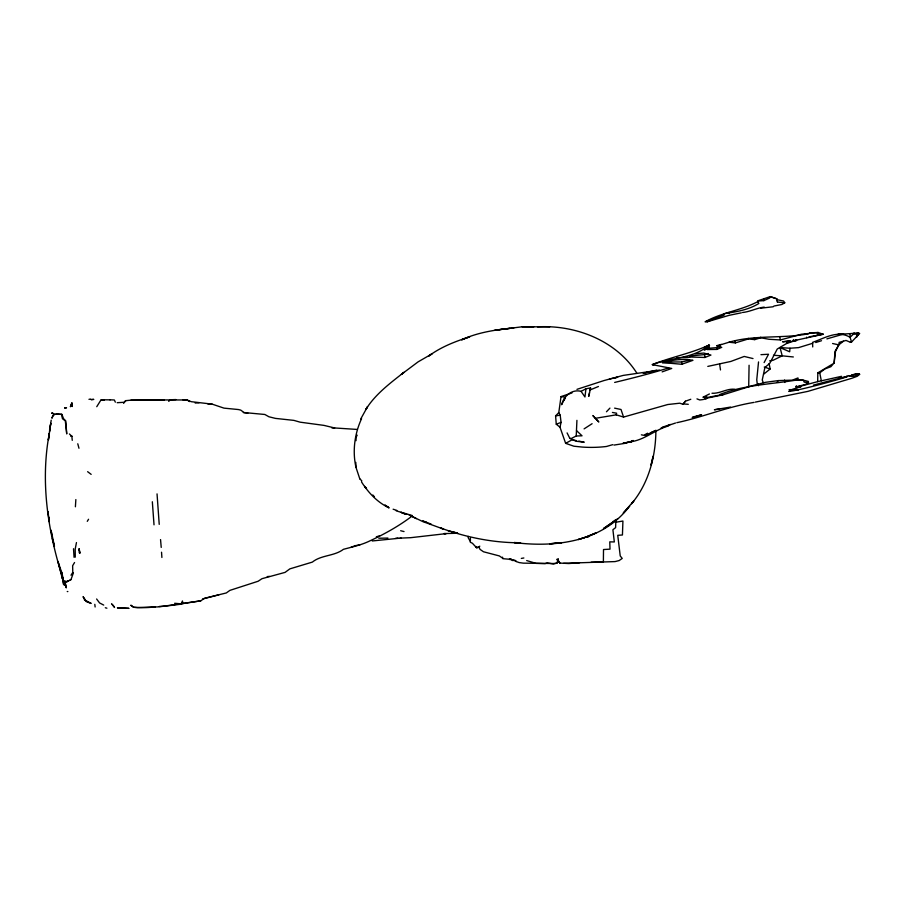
<?xml version="1.0" encoding="UTF-8"?>
<svg xmlns="http://www.w3.org/2000/svg" width="905" height="905" viewBox="0 0 905 905"><rect width="100%" height="100%" fill="white"/><g stroke="black" fill="none" stroke-linecap="round" stroke-linejoin="round"><path stroke-width="1.36" d="M655.887 430.893C655.684 456.686 648.466 483.847 631.543 503.712L633.839 500.884L623.274 513.067L629.688 506.336M812.713 346.954L812.6 342.362C824.432 338.221 837.713 329.725 850.044 337.305L853.336 334.194L858.607 334.092L858.008 332.904L850.067 333.628L850.044 337.305L851.571 342L859.693 333.357L857.363 333.04L858.607 334.092L856.413 337.316L856.888 335.178M748.707 386.673L749.08 365.247M356.038 440.678L356.072 437.217L357.192 435.169M526.676 560.568L536.088 563.385L545.093 563.634L547.129 562.887L553.419 563.985L556.971 563.136L558.204 558.736L558.34 561.541L556.971 563.136L553.622 563.51L523.26 563.148L519.131 562.571L516.178 561.507L515.556 560.478L512.332 560.455L511.517 559.448L502.875 558.679L502.569 557.152M800.687 386.186L817.668 381.639L817.815 372.86L833.731 363.38L830.903 366.695L824.975 368.901L819.749 372.837L817.815 372.86M359.851 479.017L355.97 467.342L355.801 462.387M567.084 432.907L569.799 438.303L571.202 438.54L576.225 435.995L576.926 420.35M75.398 506.789L75.85 499.571M724.124 313.775L724.034 315.2L705.097 321.829C721.568 312.474 741.059 310.517 757.79 301.625L758.254 300.686L770.223 296.614L776.366 298.673L770.223 296.614L769.646 298.028L763.82 300.641L757.734 301.014M843.46 341.196L838.799 344.862L835.021 351.389L834.093 363.29L835.519 351.378L838.799 344.862L839.173 342.373L846.005 340.438L850.485 342.305M612.775 444.66L606.441 446.482A168.941 143.126 69.8 0 1 582.141 447.059L573.894 446.21L565.636 443.337L559.991 427.205L561.066 422.397L560.195 415.169L558.781 412.623L561.021 396.605L571.983 392.906M479.808 546.168L477.817 547.717L475.894 546.496L476.539 547.751L472.41 543.238L470.34 542.276L470.43 538.158M763.82 300.641L764.001 298.763M812.679 343.289L798.583 347.622L789.997 348.233L789.658 351.774L780.053 347.577L782.192 355.835L793.334 356.966M590.037 390.349L590.558 387.928L585.931 388.788L584.947 396.967L581.067 391.345C571.824 388.901 563.792 396.152 561.609 404.705L565.376 397.284L561.021 396.605M49.549 431.742L51.189 420.169M590.558 387.928L588.759 396.379L589.528 392.759M758.537 361.932L756.761 379.727L757.338 384.648M468.27 536.405L468.089 537.547L470.159 541.156M49.526 430.305L50.759 423.336L48.384 439.988L49.368 433.088C39.933 482.795 48.27 533.656 63.735 581.236M76.461 542.559L75.206 549.052L75.262 557.163M595.343 418.325L598.827 421.979L592.877 415.553L595.343 418.325L616.271 414.829L616.599 413.2L612.425 412.442M79.221 552.638L79.697 553.091L79.131 548.826L79.844 553.046M63.87 581.191L66.981 581.711L70.986 579.619L73.395 572.876M796.389 385.745L796.004 386.933L800.744 386.82L800.201 386.231L796.004 386.933L805.461 384.421L808.504 382.634L808.391 381.435L803.991 380.326L796.807 379.704M71.823 403.087L70.454 406.605L71.823 403.087L72.185 406.515L72.117 403.155M763.311 382.645L762.248 380.032L764.895 367.475L769.736 363.369L777.271 349.013L786.581 343.515L796.615 340.11L793.549 340.778L793.436 339.601M361.581 418.642C354.624 433.721 352.317 451.075 355.97 467.342M360.665 419.094L367.532 406.707L365.835 409.49C375.134 394.376 390.078 383.222 403.969 372.328L401.39 374.376L418.11 361.853L432.024 353.832L428.891 355.937C441.052 346.887 455.441 341.377 469.786 336.807L461.641 339.839C476.743 332.825 493.361 330.121 509.787 328.357M53.056 415.881L51.924 418.223L52.75 415.814L55.499 413.992L61.913 414.411L63.52 418.642L65.76 420.882L66.732 433.936L65.307 420.893L62.479 418.721L61.461 414.411M764.114 362.577L768.526 354.251L760.958 354.67M96.756 406.696L101.089 399.761L110.172 399.852M565.376 397.284L563.713 400.202L565.218 398.302M853.336 334.194L854.082 332.893M616.271 414.829L623.556 417.069L667.754 404.524L679.768 403.2L683.026 404.297L685.413 401.209L690.787 399.275M74.549 562.525L72.638 565.716L72.773 572.469L70.997 575.229M87.276 521.337L88.566 519.255M850.067 333.628L843.698 334.036L826.887 338.889M662.143 371.876L671.725 368.448L652.335 364.613C670.967 357.226 693.298 359.081 708.898 345.133L709.463 345.733L704.271 350.224L709.09 347.848L705.855 347.26M123.578 403.359L125.784 400.598L123.951 402.295L117.175 402.691M683.026 404.297L685.413 401.209M777.259 381.978L778.345 380.586L796.954 379.998C771.23 384.274 744.034 384.885 719.566 394.603L722.778 394.874L751.998 385.779M64.357 584.834L65.239 584.132L64.357 584.834L63.384 584.155L61.71 571.994L62.456 579.03M628.285 507.807C601.418 542.14 554.765 547.683 514.232 542.548M707.552 349.534L709.09 347.848L707.439 348.357L707.552 349.534L716.873 349.421L721.749 347.339L716.783 345.665L721.579 344.353L717.337 346.253M606.463 411.775L609.925 408.11M559.991 427.205L556.27 424.207L555.58 415.87L558.781 412.623M708.536 347.26L707.439 348.357L716.715 347.656L720.414 346.536M168.715 401.368L170.344 399.75L175.966 399.558M763.922 373.98L770.155 368.991L769.103 363.663M706.76 398.505L705.131 398.528L706.613 396.786L706.76 398.505L703.14 399.535L699.803 399.976L696.974 398.879M617.957 518.531L603.477 528.611M615.547 520.386L603.635 528.475M174.631 603.284L181.136 603.839L200.763 600.841L204.428 598.307L226.307 592.956L229.893 590.377L258.14 581.248L261.975 578.691L285.086 572.379L289.849 568.872L312.349 562.107C321.23 554.878 334.296 556.303 343.425 549.324C352.52 546.869 361.876 544.912 370.337 540.658C385.168 533.746 399.354 525.782 412.25 515.963M584.087 428.88L592.108 423.698M633.172 440.464L631.215 441.719L622.934 443.326L632.833 441.063L631.215 441.719C644.96 439.626 655.333 429.615 668.58 425.916M565.636 443.337L572.164 439.762L576.18 440.577M784.748 302.802L777.44 302.055L776.852 298.673L777.225 299.702L783.594 301.037L784.748 302.802L781.875 304.487L773.832 306.082M704.509 347.26L709.407 345.133M647.584 433.212L643.726 435.305L641.374 434.819M581.067 391.345L585.931 388.788M709.441 393.958L702.936 397.25L706.613 396.786M512.332 560.455L513.531 559.856L516.178 561.507M51.676 413.234L53.836 413.766L51.676 413.234L52.886 413.212M692.551 355.461L687.958 357.611L676.895 357.679M644.88 435.543L656.091 430.339L650.605 432.748M589.619 390.123L598.443 386.503M71.846 436.199L70.918 435.927L71.846 436.199L72.264 440.339M587.277 536.529L595.942 532.932L587.13 536.597M350.925 547.389L353.923 546.145M707.8 366.401L730.799 361.457L744.215 356.446L753.005 358.561M356.989 429.423L334.669 427.963L323.945 425.384L300.132 422.171L293.887 420.384L275.448 418.393L268.909 416.764L264.848 414.479L244.033 412.544L240.753 410.123L238.434 409.546L223.988 408.132L212.132 404.128L191.328 401.696L187.007 399.976L152.979 399.908A146.384 20.838 -3.6 0 1 131.021 400.168L125.637 400.666M851.503 375.19L856.956 373.754L859.626 374.285L853.506 376.367L849.173 376.265L853.336 374.568L858.585 373.697L859.626 374.285L857.307 376.242L851.91 378.256L807.86 391.379L755.336 402.103M689.553 356.977L704.893 357.475L710.934 355.065L703.852 353.063L695.131 353.776M793.278 379.795L797.961 377.951L798.425 380.394M665.209 426.346L661.148 427.929L670.333 424.456M556.27 424.207L561.066 422.397M714.407 318.854L706.715 321.931L729.068 315.347L741.331 312.825M667.845 425.576L675.503 423.031M722.416 344.251L729.034 342.226L735.346 342.905L748.378 338.945L754.725 339.624L760.788 337.791L769.024 339.273L780.382 339.952L801.378 334.239L818.211 332.508L817.181 334.16L822.905 334.205L818.211 332.508L809.466 332.848M692.235 417.725L701.601 414.75L692.472 417.137M815.699 342.531L821.514 340.721M813.493 385.111C895.645 363.244 804.115 390.27 788.753 391.424L792.554 389.331L800.744 386.82M376.322 536.823L379.761 535.76M708.898 345.133C690.685 353.55 670.888 357.136 652.335 364.613L653.874 364.873M691.952 355.778L704.633 354.59L708.287 353.482M614.665 382.43C632.844 378.086 650.819 373.482 668.648 367.905M669.61 362.419L662.392 362.566L681.77 364.274L692.947 360.326C682.789 358.527 672.291 359.885 662.392 362.566L662.641 361.898L681.567 361.989L689.112 360.303M752.338 385.688L765.54 382.317L778.345 380.586M722.778 394.874L705.131 398.528M786.524 342.927L790.902 341.638M202.539 599.019L218.931 594.8M850.361 342.203L851.571 342M632.833 441.063L624.427 443.439L613.963 445.09M724.769 313.56C736.285 311.897 748.808 309.759 758.842 303.469L757.79 301.614M705.086 397.951L718.796 395.281M791.999 341.321L796.615 340.11M796.332 340.8L793.549 340.778L823.392 334.205L809.081 336.83M676.804 422.692C702.914 417.16 727.631 406.673 754.035 402.397M764.239 307.1C756.693 307.994 750.007 311.784 742.519 312.497M576.949 389.354L603.986 380.564L623.16 375.417L659.598 370.1M808.482 333.798C782.305 338.798 754.985 334.658 729.034 342.226M656.623 370.145L643.172 373.245L651.668 371.627M609.416 379.048L617.663 377.249L615.027 377.758M857.363 333.04L858.008 332.904M498.746 329.725L522.095 326.796L533.871 326.807M773.243 306.75L760.63 308.209M354.918 545.738L359.919 544.81M846.65 376.073L849.082 375.632M817.668 381.639L841.537 376.322M401.096 538.056L372.215 540.964M521.314 558.419L523.859 557.978M730.516 407.08L714.407 409.761L719.724 408.936M200.763 600.841L159.269 606.848L137.549 607.515L133.736 607.278L130.795 605.196L133.589 607.3L137.243 607.572A127.718 117.582 71.3 0 0 155.355 606.882M555.58 415.87L560.195 415.169M838.754 378.132L845.428 377.125M769.669 360.835L772.938 360.337L782.192 355.835L773.458 355.28M395.474 538.396L397.94 538.023M790.585 340.721L782.61 341.807L788.979 341.151M70.239 579.709L70.986 579.619M494.379 330.314L513.95 327.859M166.452 605.988L179.937 604.336L181.136 603.839L182.459 600.965L182.844 603.669M104.041 399.92L100.975 400.259L104.324 399.976M90.647 399.048L88.973 399.32M509.9 559.607L511.517 559.448L509.458 558.702M267.269 576.587L269.475 576.383M56.257 414.049L61.913 414.411M711.986 393.256C719.995 393.754 726.885 388.336 734.826 389.263M195.186 403.053L199.055 402.759M159.371 606.441L165.728 606.079M591.101 562.197L603.375 561.926L603.511 549.539L610.004 549.154L609.778 541.857L614.325 541.948L612.9 529.73L615.615 527.615L615.819 521.45L613.092 521.393M387.928 538.079L378.788 538.226M84.278 599.732L91.167 603.431L86.428 601.689L83.068 596.655L85.5 600.682M400.055 538.136L410.7 537.683L446.21 533.622L443.936 533.599L457.568 533.249M579.517 562.774L568.725 563.544L559.901 563.08L556.688 559.335M856.956 373.754L859.071 373.697M576.225 435.995L582.028 435.803L576.508 430.622M476.539 547.751L479.005 546.982L479.989 549.346L483.485 551.767L499.345 555.93L502.558 558.136M683.309 357.079L687.053 357.011M331.965 427.986L334.669 427.963M130.874 400.236L164.257 400.134M708.445 345.733L709.463 345.733M537.525 326.841C575.229 324.714 615.932 340.303 636.724 372.951M522.095 326.796L549.731 326.852M838.143 333.979L843.698 334.036M109.89 399.795L114.358 399.987L115.331 402.159M799.601 380.066L803.391 380.213L804.16 382.125L808.504 382.634M514.176 542.548L520.59 542.785C493.304 542.887 466.018 537.366 440.52 527.932L442.522 528.724M67.253 591.531L67.852 591.565M182.844 399.784L187.007 399.976L189.722 401.594M207.731 403.879L212.132 404.128M780.053 347.577L789.997 348.233M563.577 563.34L615.061 561.586L619.178 560.546L622.221 558.419L620.23 555.942L617.742 535.319L622.436 534.991L622.923 521.031L615.638 522.276L615.377 519.583M683.773 403.969L688.286 404.309M716.783 345.665L719.215 345.914M794.488 379.93L798.12 380.326M243.321 412.533L247.846 413.155M578.861 441.12L584.211 442.206L575.953 441.21L569.799 438.303M396.232 510.861L412.341 515.556M614.597 408.144L621.022 409.49L623.556 417.069M832.577 343.515L838.799 344.862M400.666 530.737L404.037 531.563M447.986 530.658L457.67 533.215L453.677 532.14M105.308 607.741L106.892 608.194M426.855 522.343L422.669 520.997L426.379 522.287M64.662 584.845L63.859 584.585L61.71 573.951M393.132 509.21L396.865 510.431M764.239 367.045L770.155 368.991M406.843 514.425L401.006 512.321L405.666 514.379M443.518 529.108L422.726 521.563L409.037 514.956M427.59 522.762L431.233 524.165M412.386 516.653L416.368 518.678M103.713 605.083L99.584 602.945L96.609 598.997M388.437 507.264L384.84 505.069L389.116 507.909C377.419 502.388 368.369 492.716 361.514 481.924M87.627 471.686L91.167 474.367M366.525 488.214L364.67 486.37L365.552 487.795M69.447 433.981L71.699 436.255M360.088 479.062L361.83 480.917M372.826 494.99L374.421 496.777M112.277 604.495L114.471 607.04M111.553 603.646L114.505 607.481M557.718 559.347L559.901 563.08M61.201 571.021L57.965 561.451L62.309 578.431M52.309 538.441L54.458 546.326L51.042 530.172L51.879 535.556M77.773 443.778L78.973 448.269M64.956 581.768L66.28 587.877L65.024 581.983M779.759 337.067L780.382 339.952M62.434 575.399L62.92 577.673M819.749 372.837L821.333 380.847M754.397 337.723L754.725 339.624M48.395 514.526L47.976 511.687L49.289 521.834L48.712 516.947M719.656 364.285L720.493 369.941M79.131 548.826L79.697 553.091M94.81 604.336L95.127 606.995M157.04 493.892L159.223 524.368M858.585 373.697L858.641 374.297M806.694 337.146L806.751 337.735M777.225 299.702L777.44 302.055M784.59 380.077L784.816 382.476M760.743 337.192L760.788 337.791M758.243 383.901L758.413 385.688M748.333 338.346L748.378 338.945M735.177 341.117L735.346 342.905M729.113 312.372L729.215 313.526M716.715 347.656L716.873 349.421M704.633 354.59L704.893 357.475M681.567 361.989L681.77 364.274M160.547 539.572L161.226 547.412M154.02 524.832L152.334 501.766M161.543 552.22L161.893 557.48M73.52 548.724L74.063 557.288M651.781 462.002L651.057 465.091L653.184 456.131L651.781 462.002M68.667 580.603L66.981 581.711L64.606 581.383L66.076 581.745L68.667 580.603M66.484 407.748L64.606 407.895L66.484 407.748M586.044 537.05L578.453 539.516L586.044 537.05M589.46 536.258L585.897 537.378L589.46 536.258M561.666 542.638L549.606 543.803L561.666 542.638M93.622 399.399L91.247 399.614L93.622 399.399M128.77 608.352L117.492 607.843L128.77 608.352M797.803 389.569L789.081 389.659L798.199 390.055L797.803 389.569"/></g></svg>
